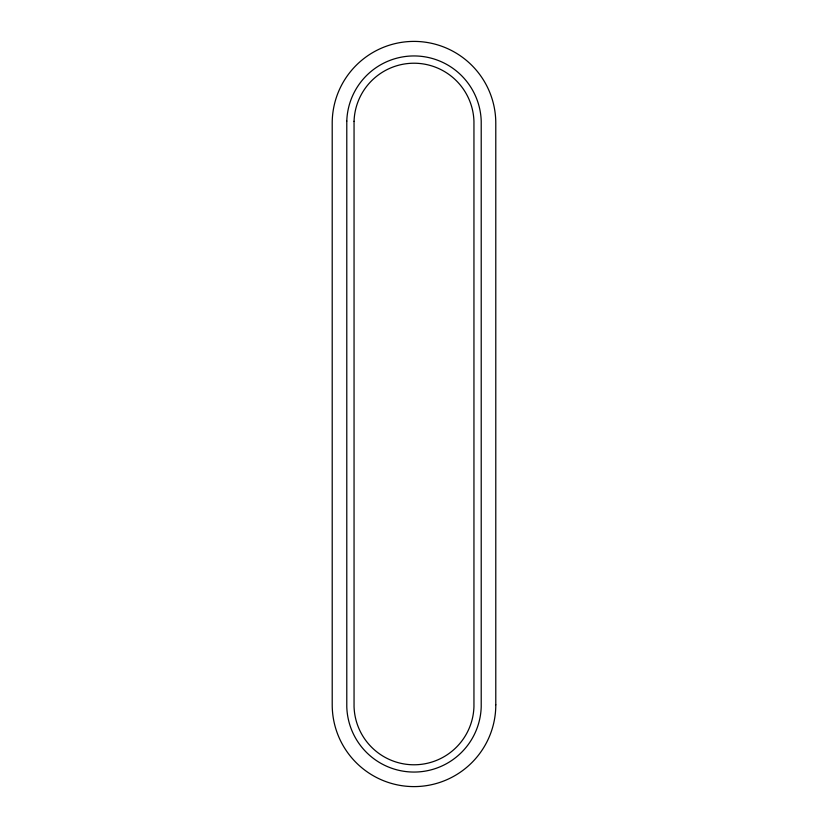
<?xml version="1.0" encoding="UTF-8"?>
<svg xmlns="http://www.w3.org/2000/svg" width="828" height="828" viewBox="0 0 828 828"><rect width="100%" height="100%" fill="white"/><g stroke="black" fill="none" stroke-linecap="round" stroke-linejoin="round"><path stroke-width="1.24" d="M346.787 121.074L346.787 706.926A67.244 67.244 0 0 0 414 772.058A67.244 67.244 0 0 0 481.213 706.926L481.213 121.074A67.244 67.244 0 0 0 414 55.942A67.244 67.244 0 0 0 346.787 121.074M354.053 121.302L354.053 706.698A59.978 59.978 0 0 0 414 764.782A59.978 59.978 0 0 0 473.947 706.698L473.947 121.302A59.978 59.978 0 0 0 414 63.218A59.978 59.978 0 0 0 354.053 121.302M495.786 704.794L495.786 123.206A81.796 81.796 0 0 0 414 41.4A81.796 81.796 0 0 0 332.204 123.206L332.214 704.794A81.796 81.796 0 0 0 414 786.6A81.796 81.796 0 0 0 495.796 704.794"/></g></svg>
